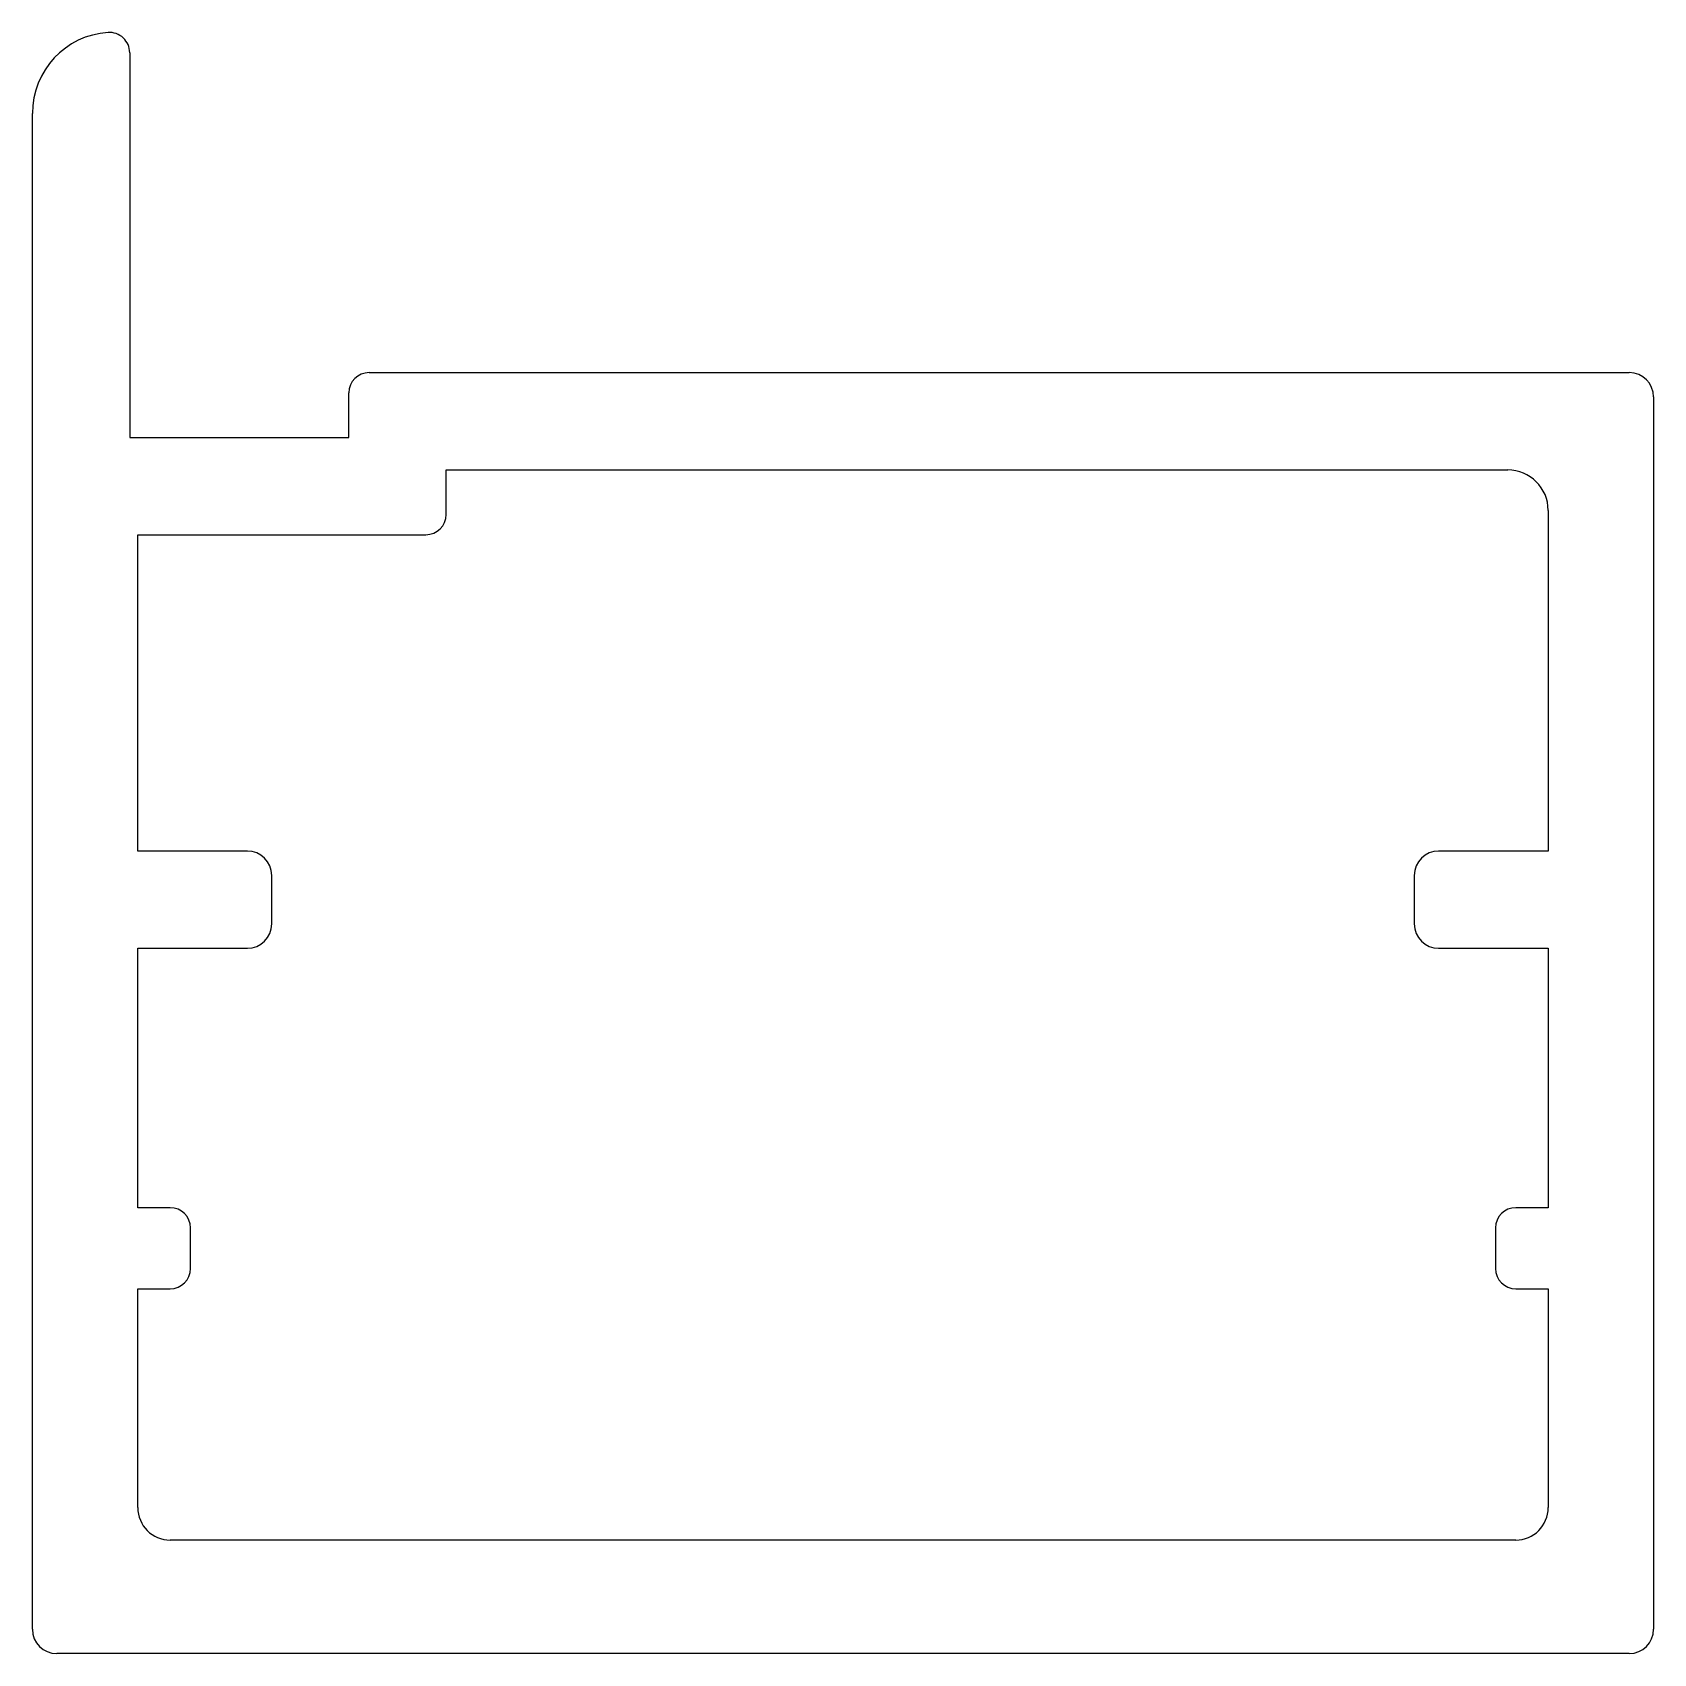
# Model space of a CAD drawing. Extents: x 1843.1 to 1863.1, y 1425.7 to 1445.7.
import ezdxf

# ---------------------------------------------------------------- set-up
doc = ezdxf.new("R2010")
doc.units = 0
doc.layers.get('0').update_dxf_attribs({"linetype": 'CONTINUOUS'})

msp = doc.modelspace()

# ---------------------------------------------------------------- linework, layer by layer
for p, q in [((1844.307, 1445.493), (1844.307, 1440.747)), ((1843.107, 1426.045), (1843.107, 1444.745)), ((1847.261, 1441.547), (1862.807, 1441.547)), ((1847.011, 1440.747), (1847.011, 1441.297)), ((1863.107, 1441.247), (1863.107, 1426.045)), ((1844.307, 1440.747), (1847.011, 1440.747)), ((1848.211, 1439.797), (1848.211, 1440.347)), ((1848.211, 1440.347), (1861.307, 1440.347)), ((1861.807, 1439.847), (1861.807, 1435.645)), ((1844.407, 1435.645), (1844.407, 1439.547)), ((1844.407, 1439.547), (1847.961, 1439.547)), ((1845.759, 1435.645), (1844.407, 1435.645)), ((1861.807, 1435.645), (1860.455, 1435.645)), ((1846.059, 1434.745), (1846.059, 1435.345)), ((1860.155, 1435.345), (1860.155, 1434.745)), ((1844.407, 1431.245), (1844.407, 1434.445)), ((1844.407, 1434.445), (1845.759, 1434.445)), ((1860.455, 1434.445), (1861.807, 1434.445)), ((1861.807, 1434.445), (1861.807, 1431.245)), ((1844.807, 1431.245), (1844.407, 1431.245)), ((1861.807, 1431.245), (1861.407, 1431.245)), ((1845.057, 1430.495), (1845.057, 1430.995)), ((1861.157, 1430.995), (1861.157, 1430.495)), ((1844.407, 1427.545), (1844.407, 1430.245)), ((1844.407, 1430.245), (1844.807, 1430.245)), ((1861.407, 1430.245), (1861.807, 1430.245)), ((1861.807, 1430.245), (1861.807, 1427.545)), ((1861.407, 1427.145), (1844.807, 1427.145)), ((1862.807, 1425.745), (1843.407, 1425.745))]:
    msp.add_line(p, q)
for centre, radius, start, end in [((1844.107, 1444.745), 1, 93.8226, 180), ((1844.057, 1445.493), 0.25, 0, 93.8226), ((1847.261, 1441.297), 0.25, 90, 180), ((1862.807, 1441.247), 0.3, 0, 90), ((1861.307, 1439.847), 0.5, 0, 90), ((1847.961, 1439.797), 0.25, 270, 0), ((1845.759, 1435.345), 0.3, 0, 90), ((1860.455, 1435.345), 0.3, 90, 180), ((1845.759, 1434.745), 0.3, 270, 360), ((1860.455, 1434.745), 0.3, 180, 270), ((1844.807, 1430.995), 0.25, 0, 90), ((1861.407, 1430.995), 0.25, 90, 180), ((1844.807, 1430.495), 0.25, 270, 0), ((1861.407, 1430.495), 0.25, 180, 270), ((1844.807, 1427.545), 0.4, 180, 270), ((1861.407, 1427.545), 0.4, 270, 0), ((1843.407, 1426.045), 0.3, 180, 270), ((1862.807, 1426.045), 0.3, 270, 360)]:
    msp.add_arc(centre, radius, start, end)

doc.saveas('drawing.dxf')
